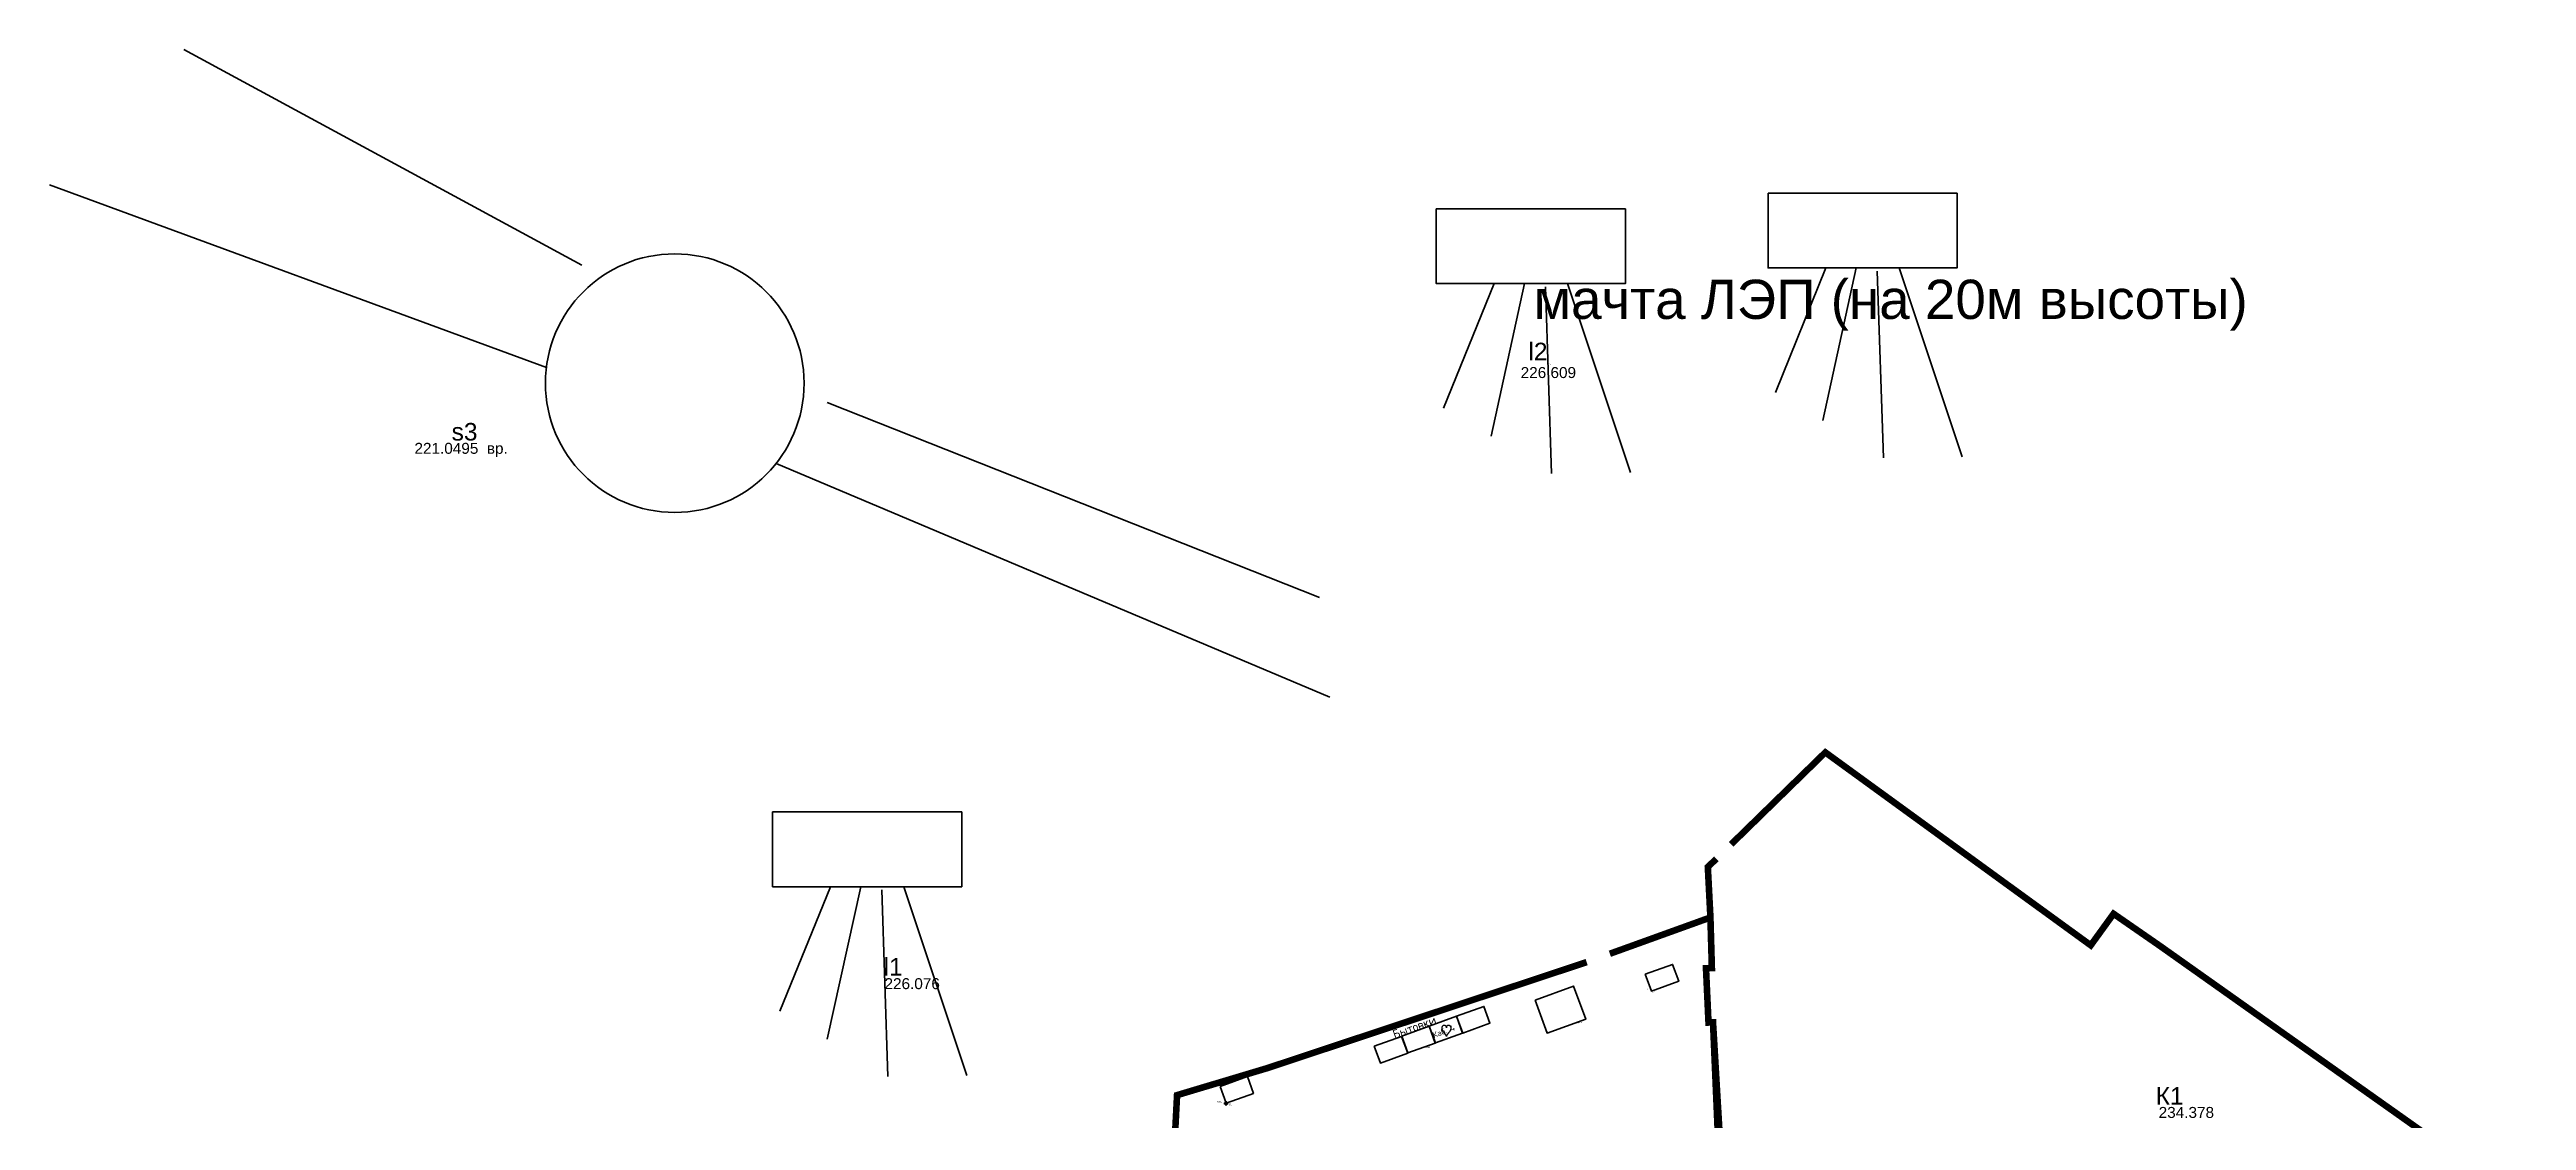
# Model space of a CAD drawing. Header units: metres. Extents: x -21579 to -20728, y 37830 to 38519.
# Drawn here: x -21579 to -21014, y 38275 to 38519 of the extents above; entities that cross this region are included whole.
import ezdxf

# ---------------------------------------------------------------- set-up
doc = ezdxf.new("R2010")
doc.units = ezdxf.units.M
doc.header["$PDMODE"] = 34
doc.header["$PDSIZE"] = 0.5
doc.linetypes.add('HIDDEN', pattern=[0.375, 0.25, -0.125])
for name, color, linetype in [('_ГП_граница Эт.1', 212, 'Continuous'), ('C-ANNO', 7, 'Continuous'), ('ВЫСОТЫ_color_wheel', 150, 'Continuous'), ('ИМЕНА_color_wheel', 120, 'Continuous'), ('Код', 7, 'Continuous'), ('Номер', 7, 'Continuous'), ('Номер_cw_GPT', 7, 'Continuous'), ('Отметка', 7, 'Continuous'), ('Отметка_cw_GPT', 7, 'Continuous'), ('Пикет', 7, 'Continuous'), ('Пикет_cw_GPT', 7, 'Continuous')]:
    doc.layers.add(name, color=color, linetype=linetype)
doc.styles.get("Standard").update_dxf_attribs({"font": 'arial.ttf'})
doc.styles.add('ГОСТ', font='GOST Common.ttf', dxfattribs={"width": 0.9})

msp = doc.modelspace()

# ---------------------------------------------------------------- linework, layer by layer
at = {"color": 4, "lineweight": 60}
for points in [[(-21457.63, 38470.24), (-21548.36, 38519.37)], [(-21465.71, 38446.86), (-21578.95, 38488.54)], [(-21174.11, 38469.59), (-21185.61, 38441.2)], [(-21167.17, 38469.59), (-21174.8, 38434.84)], [(-21162.41, 38468.88), (-21160.99, 38426.3)], [(-21157.36, 38469.59), (-21143, 38426.53)], [(-21249.71, 38466.01), (-21261.22, 38437.61)], [(-21242.78, 38466.01), (-21250.41, 38431.25)], [(-21238.02, 38465.3), (-21236.6, 38422.71)], [(-21232.97, 38466.01), (-21218.61, 38422.94)], [(-21401.68, 38438.88), (-21289.51, 38394.46)], [(-21413.35, 38425.03), (-21287.16, 38371.72)], [(-21400.98, 38328.55), (-21412.49, 38300.15)], [(-21394.05, 38328.55), (-21401.68, 38293.79)], [(-21389.29, 38327.84), (-21387.87, 38285.25)], [(-21384.24, 38328.55), (-21369.88, 38285.49)]]:
    msp.add_lwpolyline(points, dxfattribs=at)
for points in [[(-21187.27, 38486.63), (-21144.19, 38486.63), (-21144.19, 38469.59), (-21187.27, 38469.59)], [(-21262.88, 38483.04), (-21219.79, 38483.04), (-21219.79, 38466.01), (-21262.88, 38466.01)], [(-21414.15, 38345.58), (-21371.06, 38345.58), (-21371.06, 38328.55), (-21414.15, 38328.55)]]:
    msp.add_lwpolyline(points, close=True, dxfattribs=at)
for points, elevation in [([(-21215.25, 38308.6), (-21209.03, 38310.84), (-21207.64, 38307), (-21213.86, 38304.75)], 223.85), ([(-21240.38, 38302.7), (-21231.59, 38305.88), (-21228.84, 38298.34), (-21237.64, 38295.16)], 223.62), ([(-21264.49, 38296.77), (-21258.27, 38299.01), (-21256.88, 38295.17), (-21263.1, 38292.93)], 223.62), ([(-21258.26, 38299.02), (-21252.04, 38301.26), (-21250.65, 38297.42), (-21256.87, 38295.17)], 223.62), ([(-21277.02, 38292.17), (-21270.8, 38294.42), (-21269.41, 38290.57), (-21275.63, 38288.33)], 223.62), ([(-21270.74, 38294.49), (-21264.52, 38296.74), (-21263.13, 38292.89), (-21269.35, 38290.65)], 223.62), ([(-21312.17, 38283.02), (-21305.95, 38285.26), (-21304.56, 38281.42), (-21310.78, 38279.18)], 223.62)]:
    msp.add_lwpolyline(points, close=True, dxfattribs=dict(at, elevation=elevation))
at = {"color": 210}
msp.add_lwpolyline([(-21260.58, 38296.38), (-21260.58, 38296.39), (-21260.58, 38296.39), (-21260.58, 38296.4), (-21260.58, 38296.41), (-21260.58, 38296.43), (-21260.57, 38296.45), (-21260.57, 38296.47), (-21260.56, 38296.5), (-21260.56, 38296.52), (-21260.55, 38296.55), (-21260.54, 38296.58), (-21260.53, 38296.61), (-21260.52, 38296.65), (-21260.5, 38296.68), (-21260.49, 38296.72), (-21260.47, 38296.75), (-21260.45, 38296.78), (-21260.43, 38296.82), (-21260.4, 38296.85), (-21260.38, 38296.88), (-21260.35, 38296.9), (-21260.32, 38296.93), (-21260.29, 38296.95), (-21260.26, 38296.97), (-21260.23, 38296.99), (-21260.19, 38297), (-21260.16, 38297.01), (-21260.12, 38297.01), (-21260.09, 38297.01), (-21260.05, 38297.01), (-21260.01, 38297.01), (-21259.98, 38297), (-21259.94, 38296.98), (-21259.91, 38296.96), (-21259.87, 38296.94), (-21259.84, 38296.92), (-21259.81, 38296.89), (-21259.78, 38296.86), (-21259.75, 38296.82), (-21259.72, 38296.78), (-21259.69, 38296.74), (-21259.67, 38296.7), (-21259.65, 38296.65), (-21259.63, 38296.61), (-21259.62, 38296.56), (-21259.6, 38296.51), (-21259.59, 38296.45), (-21259.59, 38296.4), (-21259.58, 38296.35), (-21259.58, 38296.29), (-21259.58, 38296.24), (-21259.59, 38296.18), (-21259.59, 38296.13), (-21259.6, 38296.08), (-21259.62, 38296.02), (-21259.63, 38295.97), (-21259.65, 38295.91), (-21259.67, 38295.86), (-21259.69, 38295.81), (-21259.72, 38295.76), (-21259.75, 38295.71), (-21259.78, 38295.66), (-21259.81, 38295.61), (-21259.84, 38295.56), (-21259.87, 38295.51), (-21259.91, 38295.46), (-21259.94, 38295.42), (-21259.98, 38295.37), (-21260.01, 38295.32), (-21260.05, 38295.28), (-21260.09, 38295.23), (-21260.12, 38295.19), (-21260.16, 38295.14), (-21260.19, 38295.1), (-21260.23, 38295.06), (-21260.26, 38295.02), (-21260.29, 38294.97), (-21260.32, 38294.93), (-21260.35, 38294.89), (-21260.38, 38294.85), (-21260.4, 38294.81), (-21260.43, 38294.77), (-21260.45, 38294.74), (-21260.47, 38294.7), (-21260.49, 38294.67), (-21260.5, 38294.63), (-21260.52, 38294.6), (-21260.53, 38294.57), (-21260.54, 38294.54), (-21260.55, 38294.52), (-21260.56, 38294.49), (-21260.56, 38294.47), (-21260.57, 38294.45), (-21260.57, 38294.43), (-21260.58, 38294.42), (-21260.58, 38294.41), (-21260.58, 38294.4), (-21260.58, 38294.39), (-21260.58, 38294.39), (-21260.58, 38294.39), (-21260.58, 38294.39), (-21260.58, 38294.39), (-21260.58, 38294.4), (-21260.58, 38294.41), (-21260.58, 38294.42), (-21260.59, 38294.43), (-21260.59, 38294.45), (-21260.6, 38294.47), (-21260.6, 38294.49), (-21260.61, 38294.52), (-21260.62, 38294.54), (-21260.63, 38294.57), (-21260.64, 38294.6), (-21260.66, 38294.63), (-21260.67, 38294.67), (-21260.69, 38294.7), (-21260.71, 38294.74), (-21260.73, 38294.77), (-21260.76, 38294.81), (-21260.78, 38294.85), (-21260.81, 38294.89), (-21260.84, 38294.93), (-21260.87, 38294.97), (-21260.9, 38295.02), (-21260.93, 38295.06), (-21260.97, 38295.1), (-21261, 38295.14), (-21261.04, 38295.19), (-21261.07, 38295.23), (-21261.11, 38295.28), (-21261.15, 38295.32), (-21261.18, 38295.37), (-21261.22, 38295.42), (-21261.25, 38295.46), (-21261.29, 38295.51), (-21261.32, 38295.56), (-21261.35, 38295.61), (-21261.38, 38295.66), (-21261.41, 38295.71), (-21261.44, 38295.76), (-21261.47, 38295.81), (-21261.49, 38295.86), (-21261.51, 38295.91), (-21261.53, 38295.97), (-21261.54, 38296.02), (-21261.56, 38296.08), (-21261.57, 38296.13), (-21261.57, 38296.18), (-21261.58, 38296.24), (-21261.58, 38296.29), (-21261.58, 38296.35), (-21261.57, 38296.4), (-21261.57, 38296.45), (-21261.56, 38296.51), (-21261.54, 38296.56), (-21261.53, 38296.61), (-21261.51, 38296.65), (-21261.49, 38296.7), (-21261.47, 38296.74), (-21261.44, 38296.78), (-21261.41, 38296.82), (-21261.38, 38296.86), (-21261.35, 38296.89), (-21261.32, 38296.92), (-21261.29, 38296.94), (-21261.25, 38296.96), (-21261.22, 38296.98), (-21261.18, 38297), (-21261.15, 38297.01), (-21261.11, 38297.01), (-21261.07, 38297.01), (-21261.04, 38297.01), (-21261, 38297.01), (-21260.97, 38297), (-21260.93, 38296.99), (-21260.9, 38296.97), (-21260.87, 38296.95), (-21260.84, 38296.93), (-21260.81, 38296.9), (-21260.78, 38296.88), (-21260.76, 38296.85), (-21260.73, 38296.82), (-21260.71, 38296.78), (-21260.69, 38296.75), (-21260.67, 38296.72), (-21260.66, 38296.68), (-21260.64, 38296.65), (-21260.63, 38296.61), (-21260.62, 38296.58), (-21260.61, 38296.55), (-21260.6, 38296.52), (-21260.6, 38296.5), (-21260.59, 38296.47), (-21260.59, 38296.45), (-21260.58, 38296.43), (-21260.58, 38296.41), (-21260.58, 38296.4), (-21260.58, 38296.39), (-21260.58, 38296.39)], dxfattribs=at)
at = {"color": 4, "lineweight": 60}
msp.add_circle((-21436.45, 38443.33), 29.47, dxfattribs=at)
at = {"layer": '_ГП_граница Эт.1', "color": 1, "linetype": 'HIDDEN', "ltscale": 20, "const_width": 1.5, "flags": 128}
msp.add_lwpolyline([(-21195.68, 38338.21), (-21174.22, 38359.16), (-21113.73, 38315.19), (-21108.53, 38322.37), (-21098.23, 38315.24), (-21015.68, 38256.79), (-21119.75, 38115.53, -0.042035), (-21139.95, 38089.36), (-21139.93, 38089.41), (-21142.35, 38090.59), (-21192.12, 38140.42), (-21193.03, 38142.93), (-21195.01, 38221.21), (-21195.01, 38221.56), (-21197.41, 38221.56), (-21199.06, 38255.9), (-21197.38, 38256.31), (-21199.82, 38297.63), (-21200.85, 38297.58), (-21201.42, 38309.94), (-21200.08, 38309.98), (-21200.41, 38321.53), (-21201, 38333.02), (-21199.06, 38334.92)], format="xyb", dxfattribs=at)
at = {"layer": '_ГП_граница Эт.1', "color": 5, "linetype": 'HIDDEN', "ltscale": 20, "const_width": 1.5, "flags": 128}
msp.add_lwpolyline([(-21228.62, 38311.35), (-21301.4, 38287.19), (-21301.4, 38287.19), (-21321.97, 38281.03), (-21332.51, 38077.33), (-21191.76, 37980.1), (-21129.93, 37937.21), (-21054.56, 37885), (-20994.29, 37963.94), (-21148.02, 38078.54), (-21139.93, 38089.41), (-21142.26, 38090.1), (-21192.12, 38140.42), (-21194.49, 38183.83), (-21195.01, 38221.56), (-21196.86, 38221.56), (-21197.41, 38221.56), (-21198.47, 38242.25), (-21199.06, 38255.9), (-21197.38, 38256.31), (-21198.63, 38269.96), (-21199.82, 38297.63), (-21200.85, 38297.58), (-21201.42, 38309.94), (-21200.08, 38309.98), (-21200.41, 38321.53), (-21223.33, 38313.26)], dxfattribs=at)
at = {"layer": 'Пикет', "color": 3, "lineweight": 60}
msp.add_point((-21310.81, 38279.16, 220.55), dxfattribs=at)
at = {"layer": 'Пикет_cw_GPT', "color": 190}
msp.add_point((-21310.82, 38279.15, 220.54), dxfattribs=at)
at = {"layer": 'Пикет_cw_GPT', "color": 20}
msp.add_point((-21310.81, 38279.16, 220.55), dxfattribs=at)

# ---------------------------------------------------------------- texts
at = {"color": 4, "lineweight": 60}
msp.add_text('мачта ЛЭП (на 20м высоты)', height=8.9377, dxfattribs=at).set_placement((-21240.76, 38457.96))
at = {"layer": 'C-ANNO', "linetype": 'Continuous', "lineweight": 5, "style": 'ГОСТ'}
for s, height, p in [('Бытовки', 2, (-21272.37, 38293.85, 223.62)), ('Каб. 4', 1.3, (-21263.45, 38294.06, 223.62))]:
    msp.add_text(s, height=height, rotation=20.0923, dxfattribs=at).set_placement(p)
at = {"layer": 'ВЫСОТЫ_color_wheel'}
for s, height, p in [('221.0495  вр.', 2.5, (-21495.78, 38427.22)), ('226.076', 2.5, (-21388.65, 38305.19)), ('223.851', 0.2, (-21214.99, 38304.89, 223.85)), ('223.624', 0.2, (-21230.69, 38297.45, 223.62)), ('222.823', 0.2, (-21265.33, 38291.88, 222.82))]:
    msp.add_text(s, height=height, dxfattribs=at).set_placement(p)
at = {"layer": 'ИМЕНА_color_wheel', "color": 190}
msp.add_text('X4', height=0.2, dxfattribs=at).set_placement((-21214.99, 38305.13, 223.85))
at = {"layer": 'ИМЕНА_color_wheel'}
for s, p in [('X2', (-21230.69, 38297.69, 223.62)), ('X1', (-21265.33, 38292.12, 222.82))]:
    msp.add_text(s, height=0.2, dxfattribs=at).set_placement(p)
at = {"layer": 'Код', "color": 9, "lineweight": 60}
for p in [(-21213.79, 38304.67, 6.16), (-21230.77, 38297.39, 5.93), (-21265.42, 38291.82, 5.13)]:
    msp.add_text('PAR', height=0.1, dxfattribs=at).set_placement(p)
at = {"layer": 'Номер', "color": 120}
for s, p in [('l2', (-21241.9, 38448.54, 227.44)), ('s3', (-21487.31, 38430.25)), ('l1', (-21388.86, 38308.29, 227.44)), ('К1', (-21098.94, 38278.85, 227.44))]:
    msp.add_text(s, height=4, dxfattribs=at).set_placement(p)
at = {"layer": 'Номер', "color": 4, "lineweight": 60}
for s, p in [('MSK_l2', (-21237.27, 38447.73, 226.61)), ('MSK_l1', (-21388.76, 38307.73, 226.08)), ('x4', (-21213.79, 38304.91, 6.16)), ('X3', (-21213.69, 38304.85, 223.85)), ('x2', (-21230.77, 38297.63, 5.93)), ('x1', (-21265.42, 38292.06, 5.13)), ('X5', (-21237.65, 38295.33, 220.78)), ('NV32.1', (-21310.72, 38279.23, 220.55))]:
    msp.add_text(s, height=0.1, dxfattribs=at).set_placement(p)
at = {"layer": 'Номер', "color": 20}
msp.add_text('X3', height=0.1, dxfattribs=at).set_placement((-21213.64, 38304.63, 227.44))
at = {"layer": 'Номер_cw_GPT', "color": 231}
msp.add_text('X5', height=0.2, dxfattribs=at).set_placement((-21237.73, 38295.27, 220.78))
at = {"layer": 'Номер_cw_GPT', "color": 190}
msp.add_text('NV31.1', height=0.2, dxfattribs=at).set_placement((-21312.85, 38279.48, 220.54))
at = {"layer": 'Номер_cw_GPT', "color": 20}
msp.add_text('NV32.1', height=0.2, dxfattribs=at).set_placement((-21310.44, 38278.87, 220.55))
at = {"layer": 'Отметка', "color": 5}
for s, height, p in [('226.609', 2.5, (-21243.66, 38444.49, 223.2)), ('223.849', 0.1, (-21213.65, 38304.5, 223.2)), ('234.378', 2.5, (-21098.25, 38275.84, 223.2))]:
    msp.add_text(s, height=height, dxfattribs=at).set_placement(p)
at = {"layer": 'Отметка', "color": 1, "lineweight": 60}
for s, p in [('226.609', (-21237.27, 38447.61, 226.61)), ('226.076', (-21388.76, 38307.61, 226.08)), ('6.156', (-21213.79, 38304.79, 6.16)), ('223.849', (-21213.69, 38304.73, 223.85)), ('5.929', (-21230.77, 38297.51, 5.93)), ('5.127', (-21265.42, 38291.94, 5.13)), ('220.779', (-21237.65, 38295.21, 220.78)), ('220.547', (-21310.72, 38279.11, 220.55))]:
    msp.add_text(s, height=0.1, dxfattribs=at).set_placement(p)
at = {"layer": 'Отметка_cw_GPT', "color": 191}
for s, p in [('220.779', (-21237.72, 38295.02, 220.78)), ('220.544', (-21312.84, 38279.23, 220.54)), ('220.547', (-21310.43, 38278.62, 220.55))]:
    msp.add_text(s, height=0.2, dxfattribs=at).set_placement(p)

doc.saveas('drawing.dxf')
